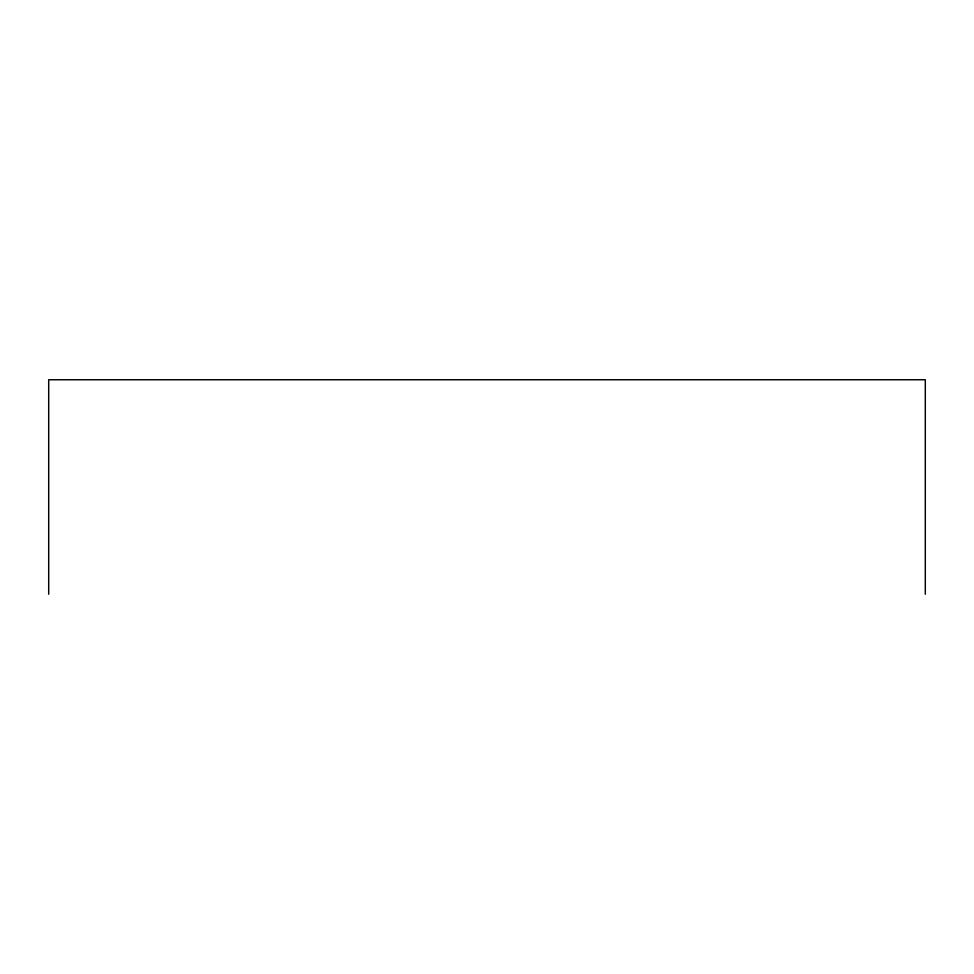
<?xml version="1.0" encoding="UTF-8"?>
<svg xmlns="http://www.w3.org/2000/svg" width="974" height="974" viewBox="0 0 974 974"><rect width="100%" height="100%" fill="white"/><g stroke="black" fill="none" stroke-linecap="round" stroke-linejoin="round"><path stroke-width="1.46" d="M925.3 594.25L925.3 379.75L48.7 379.75L48.7 594.25"/></g></svg>
